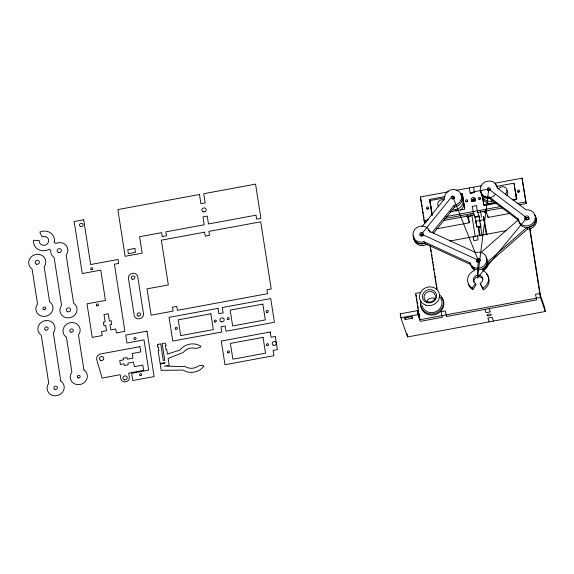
<?xml version="1.0" encoding="UTF-8"?>
<svg xmlns="http://www.w3.org/2000/svg" width="574" height="574" viewBox="0 0 574 574"><rect width="100%" height="100%" fill="white"/><g stroke="black" fill="none" stroke-linecap="round" stroke-linejoin="round"><path stroke-width="0.86" d="M473.019 191.967L488.783 189.054L526.745 217.869L477.482 277.895L478.199 260.173L452.448 195.906L421.51 234.142L478.199 260.173M477.482 277.895L488.783 189.054M475.459 283.391L476.025 285.013L472.833 289.683L472.266 288.062L475.459 283.391A4.771 4.384 -19.3 0 1 474.633 276.697A4.771 4.384 -19.3 0 1 481.873 276.747A4.771 4.384 -19.3 0 1 480.18 283.427L483.33 289.755A10.612 9.744 -19.3 0 0 486.508 274.279M422.084 226.63L444.47 198.905A8.682 7.971 -19.3 0 1 451.996 189.592A8.682 7.971 -19.3 0 1 461.561 196.143A8.682 7.971 -19.3 0 1 454.041 205.463L432.215 232.492M433.341 233.417L454.608 207.078A8.682 7.971 -19.3 0 0 460.47 193.983M480.919 252.61L518.803 219.383M483.33 289.755L482.763 288.134A10.612 9.744 -19.3 0 0 483.868 271.079L482.935 270.706L482.913 268.84A8.682 7.971 -19.3 0 0 487.663 261.895L526.875 227.498A8.682 7.971 -19.3 0 0 534.961 222.899A8.682 7.971 -19.3 0 0 534.308 214.31M482.913 268.84L483.48 270.462A8.682 7.971 -19.3 0 0 488.23 263.516L527.441 229.112A8.682 7.971 -19.3 0 0 535.664 217.087M426.389 221.973L424.638 222.303L424.071 220.681L420.376 196.982L448.366 191.809M456.237 190.353L481.543 185.682M494.752 183.242L522.046 178.191L526.308 203.512L519.262 204.81M496.718 186.363L513.952 183.178L516.421 198.977L512.108 199.774M431.985 215.236L429.524 199.436L444.986 196.573M460.456 193.718L462.178 193.402L462.744 195.024M444.57 197.858L429.919 200.57L432.107 214.611M460.872 194.851L462.572 194.536L463.397 199.802M470.178 193.194L474.44 192.412M472.883 200.886L474.583 200.577M472.244 206.439L476.492 205.578L477.31 210.837L479.548 218.106M495.728 202.801L483.767 205.011L482.124 194.478M450.03 211.899L464.639 209.194L462.178 193.402M496.84 203.167L483.954 205.549L482.311 195.017M513.17 200.154L516.607 199.515L514.146 183.716M424.071 220.681L428.333 219.892M445.869 216.649L501.088 206.446M516.937 203.519L525.741 201.89L526.308 203.512M444.685 218.594L473.622 213.248L472.23 206.36M502.537 207.903L477.877 212.459L477.31 210.837M486.113 212.308L484.413 212.624L483.954 211.325M443.573 220.524L474.189 214.87M474.856 216.771L479.111 215.989M473.055 211.627L475.042 217.316L479.304 216.527M485.862 210.988L488.115 217.431L509.597 213.463M477.03 226.264L476.965 227.117L475.659 221.263L483.875 219.684L483.609 216.498L487.003 234.917M436.735 228.789L469.389 222.755L468.427 216.613M476.843 226.83L481.105 226.048M478.587 227.433L481.141 226.967M449.829 241.037L506.455 230.576M420.706 292.467L415.598 293.414L419.702 319.747L540.385 297.44L545.3 311.488L407.583 336.938L400.867 317.759L400.25 313.813L417.291 310.663L419.357 316.568M400.867 317.759L417.908 314.609L420.268 321.361L442.274 317.3L441.09 311.725L445.352 310.943L446.536 316.511L536.69 299.85L535.506 294.283L539.768 293.493L544.683 307.535L545.3 311.488M412.369 318.226L411.802 316.604L404.706 317.917L405.273 319.539L412.369 318.226L412.125 316.647M423.942 241.733L469.948 262.856A8.682 7.971 -19.3 0 0 480.639 267.764A8.682 7.971 -19.3 0 0 486.458 257.489A8.682 7.971 -19.3 0 0 475.767 252.582L429.768 231.458A8.682 7.971 -19.3 0 0 419.077 226.551A8.682 7.971 -19.3 0 0 413.251 236.825A8.682 7.971 -19.3 0 0 423.942 241.733L424.509 243.354L470.515 264.478A8.682 7.971 -19.3 0 0 482.26 268.969A8.682 7.971 -19.3 0 0 486.113 257.238M489.4 197.047L518.164 218.873A8.682 7.971 -19.3 0 0 527.37 225.862A8.682 7.971 -19.3 0 0 535.334 216.864A8.682 7.971 -19.3 0 0 526.128 209.876L497.364 188.05A8.682 7.971 -19.3 0 0 488.158 181.061A8.682 7.971 -19.3 0 0 480.194 190.059A8.682 7.971 -19.3 0 0 489.4 197.047L489.966 198.669L518.731 220.495A8.682 7.971 -19.3 0 0 530.139 226.945A8.682 7.971 -19.3 0 0 534.437 214.626M480.18 283.427L482.763 288.134M526.875 227.498L527.441 229.112M518.164 218.873L518.731 220.495M491.488 201.165L492.284 203.433M481.737 194.844L482.533 197.112A8.682 7.971 -19.3 0 0 494.444 202.758M487.663 261.895L488.23 263.516M463.01 200.168L464.624 207.702M467.681 215.501L468.133 216.8L470.687 216.326L470.415 214.568M466.849 215.508L469.389 222.755M455.727 209.639L456.251 211.153M454.041 205.463L454.608 207.078M489.127 308.64L490.261 311.883L486.006 312.665L484.872 309.429M493.482 321.067L492.155 317.286L487.893 318.068L489.22 321.849M469.948 262.856L470.515 264.478M429.524 199.436L430.091 201.058M420.376 196.982L421.625 202.995M400.25 313.813L400.839 315.478M476.104 221.578L475.817 220.768L476.133 223.171M480.517 223.745L480.739 224.707M476.241 223.709L476.635 225.001L476.513 223.695M479.921 220.473L480.101 221.557M483.875 219.684L486.286 234.637M482.031 235.426L479.276 217.776M529.859 227.978L540.335 295.115M522.046 178.191L525.741 201.89M529.572 228.122L540.385 297.44M515.452 189.886L515.725 191.644M515.997 193.402L516.277 195.153M516.55 196.911L516.822 198.669M515.395 189.729L515.667 191.479M516.492 196.746L516.765 198.504M487.843 215.681L488.115 217.431M473.615 187.146L474.447 192.484L470.192 193.273L469.353 187.935M478.709 226.371L480.223 236.065M477.977 226.17L479.484 235.828M475.042 217.316L475.659 221.263M477.475 235.928L478.092 239.882L473.83 240.671L473.213 236.718M471.799 214.669L475.222 236.61M432.287 213.133L432.559 214.884M430.227 201.933L431.182 208.075M431.447 209.754L431.734 211.584M431.992 213.263L432.279 215.099M430.478 246.339L430.751 248.097M431.024 249.855L431.304 251.606M431.713 254.239L431.985 255.997M432.258 257.748L432.531 259.505M432.803 261.263L433.083 263.014M433.356 264.772L433.628 266.53M433.901 268.28L434.174 270.038M434.583 272.672L434.862 274.422M435.135 276.18L435.953 281.447M436.226 283.204L436.505 284.955M436.778 286.713L437.051 288.471M430.048 245.6L436.893 289.483M424.796 221.284L425.069 223.042M421.904 204.746L422.177 206.504M422.45 208.254L422.722 210.012M422.995 211.77L423.268 213.521M423.54 215.279L423.956 217.912M424.229 219.67L424.638 222.303M416.164 295.036L416.437 296.794M416.71 298.545L416.982 300.302M417.262 302.06L417.535 303.811M417.807 305.569L418.216 308.202M418.489 309.953L418.762 311.711M419.042 313.469L419.314 315.219M419.587 316.977L419.903 318.993M417.291 310.663L417.908 314.609M405.022 317.953L405.273 319.539M407.095 333.774L407.583 336.938M480.574 211.089L481.457 217.144M495.534 194.177A8.043 7.39 -19.3 0 1 486.429 197.628A8.043 7.39 -19.3 0 1 480.904 190.511M441.384 297.267A11.573 10.633 -19.3 0 1 435.479 314.523A11.573 10.633 -19.3 0 1 420.972 303.653M439.44 294.749A11.573 10.633 -19.3 0 1 441.743 308.432A11.573 10.633 -19.3 0 1 427.501 313.368A11.573 10.633 -19.3 0 1 420.864 301.185M426.704 301.565A5.74 5.266 -19.3 0 1 435.393 298.846M439.871 297.081A10.117 9.292 -19.3 0 1 436.34 311.503A10.117 9.292 -19.3 0 1 422.227 305.899M472.833 289.683A10.612 9.744 -19.3 0 1 468.327 283.671M473.995 282.308A4.771 4.384 -19.3 0 1 477.087 277.084A4.771 4.384 -19.3 0 1 482.87 279.007M474.282 270.017A8.682 7.971 -19.3 0 1 471.204 265.482M478.221 262.031A2.152 1.973 -19.3 0 1 479.764 261.457M526.186 220.05A2.152 1.973 -19.3 0 1 529.142 219.34M472.266 288.062A10.612 9.744 -19.3 0 1 473.363 271.007L474.346 270.641L474.325 268.776A8.682 7.971 -19.3 0 1 471.369 265.805M476.944 261.816A2.152 1.973 -19.3 0 1 480.244 260.108M525.267 219.426A2.152 1.973 -19.3 0 1 528.991 218.041M427.099 244.18A8.682 7.971 -19.3 0 1 418.166 244.703A8.682 7.971 -19.3 0 1 413.962 237.55M421.495 236.301A1.787 1.643 -19.3 0 1 422.808 235.921M452.161 199.027A1.449 1.327 -19.3 0 1 454.73 198.288M425.191 243.254A8.682 7.971 -19.3 0 1 413.467 235.232M420.233 235.799A1.787 1.643 -19.3 0 1 423.404 234.888M489.966 198.669A8.682 7.971 -19.3 0 1 480.761 191.68M495.527 184.771A8.682 7.971 -19.3 0 1 497.479 187.633M525.188 219.742A2.152 1.973 -19.3 0 1 529.085 218.285M487.914 190.841A1.449 1.327 -19.3 0 1 490.533 189.865M424.509 243.354A8.682 7.971 -19.3 0 1 413.474 236.388M428.527 230.117A8.682 7.971 -19.3 0 1 430.091 232.427M420.355 235.462A1.787 1.643 -19.3 0 1 423.296 234.501M477.001 261.923A1.787 1.643 -19.3 0 1 480.28 260.854M518.071 192.584A1.083 0.997 -19.3 0 1 519.779 191.809M479.096 199.537A1.083 0.997 -19.3 0 1 480.739 199.027M427.128 209.223A1.083 0.997 -19.3 0 1 428.771 208.706M466.31 201.768A1.083 0.997 -19.3 0 1 467.566 201.374M471.778 200.95A2.167 1.995 -19.3 0 1 475.602 199.752M472.804 201.546A2.095 1.93 -19.3 0 1 475.717 201.008M471.842 201.388A2.095 1.93 -19.3 0 1 475.537 199.723M466.296 201.696A1.083 0.997 -19.3 0 1 467.559 201.302M438.715 206.848A4.628 4.255 -19.3 0 1 438.608 201.632A4.628 4.255 -19.3 0 1 443.975 199.917M463.806 202.435A8.682 7.971 -19.3 0 1 460.613 210.062M452.097 211.634A8.682 7.971 -19.3 0 1 450.755 211.067M461.69 196.975A8.682 7.971 -19.3 0 1 461.388 206.209A8.682 7.971 -19.3 0 1 452.003 209.56M506.828 190.432A4.628 4.255 -19.3 0 1 506.935 195.648M498.756 188.652A4.628 4.255 -19.3 0 1 505.629 187.77A4.628 4.255 -19.3 0 1 505.314 194.227M492.951 200.771A8.682 7.971 -19.3 0 1 481.651 193.445M484.097 219.404L484.765 222.92L484.126 219.368M157.872 344.371L157.247 346.933L158.245 346.753L158.862 350.7L158.151 350.829L160.124 363.486L164.946 362.596L165.025 363.127L160.203 364.016L161.186 370.33L182.941 370.079L186.249 371.643A15.376 14.12 -19.3 0 0 201.338 368.86L203.978 366.19L202.952 365.308L198.647 365.803A10.999 10.102 -19.3 0 1 185.373 366.621L164.494 366.097L169.158 365.236L168.103 358.47L183.171 352.472A10.999 10.102 -19.3 0 1 195.949 348.475L200.161 347.399L200.864 346.201L197.556 344.63A15.376 14.12 -19.3 0 0 182.467 347.421L179.827 350.083L167.421 354.108L166.668 349.257L165.958 349.387L165.341 345.44L166.338 345.254L164.968 343.058L162.133 343.582L164.738 360.3L163.317 360.565L160.713 343.848L157.872 344.371M54.415 241.539L54.164 242.493L55.843 243.419A8.682 7.971 -19.3 0 1 66.003 245.328A8.682 7.971 -19.3 0 1 66.132 255.114L73.63 303.18A8.682 7.971 -19.3 0 1 75.373 314.351A8.682 7.971 -19.3 0 1 63.327 316.575A8.682 7.971 -19.3 0 1 61.583 305.411L54.085 257.339A8.682 7.971 -19.3 0 1 50.691 250.113L49.012 249.195L48.123 249.733A10.612 9.744 -19.3 0 1 33.522 240.262L39.269 240.614A4.771 4.384 -19.3 0 0 44.234 245.306A4.771 4.384 -19.3 0 0 48.582 239.659A4.771 4.384 -19.3 0 0 42.103 236.933L39.821 232.075A10.612 9.744 -19.3 0 1 54.415 241.539M199.479 194.493L117.849 209.582L125.139 256.313L142.173 253.163L139.604 236.71L161.61 232.642L162.227 236.596L166.489 235.806L165.872 231.853L204.208 224.771L202.974 216.872L207.236 216.089L208.462 223.982L256.026 215.193L256.643 219.146L260.905 218.357L255.566 184.132L203.741 193.703L205.176 202.923L200.922 203.713L199.479 194.493M83.682 219.785L74.168 221.542L82.283 273.547L100.737 270.132L105.458 300.41L87.004 303.825L92.242 337.39L102.179 335.553L101.562 331.607L106.534 330.689L105.709 325.422L103.937 325.752L103.385 322.193L105.157 321.871L104.009 314.495L108.264 313.705L109.419 321.081L111.191 320.751L111.743 324.31L109.971 324.633L110.789 329.899L115.761 328.981L116.379 332.934L124.895 331.356L114.42 264.219L118.682 263.43L118.065 259.484L90.663 264.549L83.682 219.785M204.653 232.169L161.351 240.169L168.333 284.926L147.037 288.866L151.141 315.191L173.147 311.122L172.53 307.176L176.792 306.387L177.409 310.34L267.563 293.68L266.946 289.727L271.208 288.944L260.732 221.801L208.914 231.379L209.532 235.326L205.27 236.115L204.653 232.169M134.861 248.42L127.765 249.733L128.375 253.686L135.478 252.373L134.861 248.42M218.048 308.324L169.072 317.372L172.767 341.071L221.751 332.016L220.94 326.828L225.195 326.039L226.005 331.227L274.437 322.279L270.741 298.588L222.31 307.535L223.143 312.873L218.888 313.662L218.048 308.324M262.842 304.105L230.181 310.139L232.649 325.939L265.303 319.905L262.842 304.105M210.873 313.791L178.22 319.826L180.681 335.625L213.334 329.591L210.873 313.791M147.009 331.169L125.713 335.108L126.947 343.008L143.981 339.858L148.709 370.137L131.668 373.279L132.802 380.526L154.097 376.587L147.009 331.169M139.948 346.674L100.902 353.893A5.066 4.649 -19.3 0 0 96.654 359.417L102.093 378.051L120.181 374.707L120.798 378.661A4.341 3.989 -19.3 0 0 125.67 381.825A4.341 3.989 -19.3 0 0 129.315 377.082L128.698 373.136L143.643 370.374L142.826 365.107L134.302 366.686L133.584 362.072L127.909 363.127L128.16 364.77L124.328 365.48L124.07 363.83L120.382 364.512L119.765 360.565L123.453 359.884L123.202 358.241L127.033 357.53L127.292 359.173L132.967 358.126L132.25 353.519L140.766 351.941L139.948 346.674M270.254 331.98L221.277 341.028L224.972 364.727L273.949 355.672L273.131 350.413L277.393 349.623L275.333 336.457L271.079 337.247L270.254 331.98M263.064 337.368L230.411 343.403L232.872 359.202L265.525 353.168L263.064 337.368M143.486 313.619L137.738 276.754A4.728 4.341 -19.3 0 0 132.429 273.31A4.728 4.341 -19.3 0 0 128.461 278.469L134.208 315.327A4.728 4.341 -19.3 0 0 139.518 318.771A4.728 4.341 -19.3 0 0 143.486 313.619M83.919 369.943L78.473 335.037A8.682 7.971 -19.3 0 0 76.729 323.865A8.682 7.971 -19.3 0 0 64.683 326.089A8.682 7.971 -19.3 0 0 66.426 337.261L71.872 372.167A8.682 7.971 -19.3 0 0 73.615 383.339A8.682 7.971 -19.3 0 0 85.662 381.107A8.682 7.971 -19.3 0 0 83.919 369.943M49.586 301.687L44.141 266.788A8.682 7.971 -19.3 0 0 42.397 255.617A8.682 7.971 -19.3 0 0 30.35 257.841A8.682 7.971 -19.3 0 0 32.094 269.012L37.54 303.919A8.682 7.971 -19.3 0 0 39.283 315.09A8.682 7.971 -19.3 0 0 51.33 312.859A8.682 7.971 -19.3 0 0 49.586 301.687M60.801 381.071L53.303 332.999A8.682 7.971 -19.3 0 0 51.56 321.827A8.682 7.971 -19.3 0 0 39.513 324.059A8.682 7.971 -19.3 0 0 41.256 335.23L48.754 383.296A8.682 7.971 -19.3 0 0 50.498 394.467A8.682 7.971 -19.3 0 0 62.544 392.243A8.682 7.971 -19.3 0 0 60.801 381.071M45.748 330.1A1.787 1.643 -19.3 0 0 48.159 328.206A1.787 1.643 -19.3 0 0 45.31 327.28A1.787 1.643 -19.3 0 0 45.748 330.1M54.989 389.337A1.787 1.643 -19.3 0 0 57.4 387.443A1.787 1.643 -19.3 0 0 54.552 386.524A1.787 1.643 -19.3 0 0 54.989 389.337M70.918 332.131A1.787 1.643 -19.3 0 0 73.329 330.237A1.787 1.643 -19.3 0 0 70.48 329.318A1.787 1.643 -19.3 0 0 70.918 332.131M78.236 377.907A1.449 1.327 -19.3 0 0 80.188 376.379A1.449 1.327 -19.3 0 0 77.877 375.633A1.449 1.327 -19.3 0 0 78.236 377.907M43.904 309.659A1.449 1.327 -19.3 0 0 45.855 308.123A1.449 1.327 -19.3 0 0 43.545 307.377A1.449 1.327 -19.3 0 0 43.904 309.659M36.456 264.205A2.152 1.973 -19.3 0 0 39.355 261.923A2.152 1.973 -19.3 0 0 35.925 260.811A2.152 1.973 -19.3 0 0 36.456 264.205M100.823 360.407A2.167 1.995 -19.3 0 0 103.751 358.104A2.167 1.995 -19.3 0 0 100.292 356.985A2.167 1.995 -19.3 0 0 100.823 360.407M124.257 379.78A2.167 1.995 -19.3 0 0 127.184 377.477A2.167 1.995 -19.3 0 0 123.726 376.357A2.167 1.995 -19.3 0 0 124.257 379.78M138.183 316.059A1.808 1.665 -19.3 0 0 140.623 314.143A1.808 1.665 -19.3 0 0 137.738 313.21A1.808 1.665 -19.3 0 0 138.183 316.059M132.436 279.201A1.808 1.665 -19.3 0 0 134.876 277.285A1.808 1.665 -19.3 0 0 131.991 276.352A1.808 1.665 -19.3 0 0 132.436 279.201M203.275 211.806A2.167 1.995 -19.3 0 0 206.209 209.503A2.167 1.995 -19.3 0 0 202.744 208.384A2.167 1.995 -19.3 0 0 203.275 211.806M91.359 269.701A1.083 0.997 -19.3 0 0 92.823 268.553A1.083 0.997 -19.3 0 0 91.094 267.993A1.083 0.997 -19.3 0 0 91.359 269.701M97.006 305.899A1.083 0.997 -19.3 0 0 98.47 304.751A1.083 0.997 -19.3 0 0 96.741 304.191A1.083 0.997 -19.3 0 0 97.006 305.899M80.611 226.565A1.808 1.665 -19.3 0 0 83.051 224.642A1.808 1.665 -19.3 0 0 80.166 223.709A1.808 1.665 -19.3 0 0 80.611 226.565M140.25 375.626A1.083 0.997 -19.3 0 0 141.713 374.47A1.083 0.997 -19.3 0 0 139.984 373.911A1.083 0.997 -19.3 0 0 140.25 375.626M134.603 339.421A1.083 0.997 -19.3 0 0 136.067 338.273A1.083 0.997 -19.3 0 0 134.338 337.713A1.083 0.997 -19.3 0 0 134.603 339.421M58.448 252.531A2.152 1.973 -19.3 0 0 61.353 250.25A2.152 1.973 -19.3 0 0 57.917 249.138A2.152 1.973 -19.3 0 0 58.448 252.531M67.689 311.768A2.152 1.973 -19.3 0 0 70.595 309.486A2.152 1.973 -19.3 0 0 67.158 308.382A2.152 1.973 -19.3 0 0 67.689 311.768M273.461 345.275A2.095 1.93 -19.3 0 0 276.295 343.051A2.095 1.93 -19.3 0 0 272.944 341.968A2.095 1.93 -19.3 0 0 273.461 345.275M267.089 345.634A1.083 0.997 -19.3 0 0 268.553 344.486A1.083 0.997 -19.3 0 0 266.824 343.926A1.083 0.997 -19.3 0 0 267.089 345.634M228.05 352.845A1.083 0.997 -19.3 0 0 229.514 351.697A1.083 0.997 -19.3 0 0 227.778 351.137A1.083 0.997 -19.3 0 0 228.05 352.845M266.867 312.371A1.083 0.997 -19.3 0 0 268.331 311.223A1.083 0.997 -19.3 0 0 266.601 310.663A1.083 0.997 -19.3 0 0 266.867 312.371M227.821 319.582A1.083 0.997 -19.3 0 0 229.284 318.434A1.083 0.997 -19.3 0 0 227.555 317.874A1.083 0.997 -19.3 0 0 227.821 319.582M175.852 329.268A1.083 0.997 -19.3 0 0 177.316 328.12A1.083 0.997 -19.3 0 0 175.587 327.56A1.083 0.997 -19.3 0 0 175.852 329.268M214.898 322.05A1.083 0.997 -19.3 0 0 216.362 320.902A1.083 0.997 -19.3 0 0 214.633 320.342A1.083 0.997 -19.3 0 0 214.898 322.05M221.241 321.756A2.167 1.995 -19.3 0 0 224.169 319.46A2.167 1.995 -19.3 0 0 220.71 318.34A2.167 1.995 -19.3 0 0 221.241 321.756M487.771 315.829A2.167 0.847 -8.9 0 0 491.208 314.803A2.167 0.847 -8.9 0 0 488.252 314.294A2.167 0.847 -8.9 0 0 487.771 315.829M427.608 301.831A5.74 5.266 -19.3 0 0 435.35 295.754A5.74 5.266 -19.3 0 0 426.202 292.79A5.74 5.266 -19.3 0 0 427.608 301.831M426.884 302.577A7.197 6.608 -19.3 0 0 436.592 294.943A7.197 6.608 -19.3 0 0 425.112 291.233A7.197 6.608 -19.3 0 0 426.884 302.577M425.808 305.138A10.117 9.292 -19.3 0 0 439.454 294.419A10.117 9.292 -19.3 0 0 423.325 289.196A10.117 9.292 -19.3 0 0 425.808 305.138M452.456 198.783A1.449 1.327 -19.3 0 0 454.443 197.298A1.449 1.327 -19.3 0 0 452.154 196.495A1.449 1.327 -19.3 0 0 452.456 198.783M525.82 219.706A2.152 1.973 -19.3 0 0 528.876 217.618A2.152 1.973 -19.3 0 0 525.554 216.276A2.152 1.973 -19.3 0 0 525.82 219.706M488.158 190.295A1.449 1.327 -19.3 0 0 490.21 188.889A1.449 1.327 -19.3 0 0 487.979 187.985A1.449 1.327 -19.3 0 0 488.158 190.295M421.094 235.771A1.787 1.643 -19.3 0 0 423.21 233.589A1.787 1.643 -19.3 0 0 420.225 233.066A1.787 1.643 -19.3 0 0 421.094 235.771M477.79 261.801A1.787 1.643 -19.3 0 0 479.9 259.62A1.787 1.643 -19.3 0 0 476.922 259.096A1.787 1.643 -19.3 0 0 477.79 261.801M518.171 191.981A1.083 0.997 -19.3 0 0 519.635 190.826A1.083 0.997 -19.3 0 0 517.906 190.267A1.083 0.997 -19.3 0 0 518.171 191.981M479.125 199.192A1.083 0.997 -19.3 0 0 480.589 198.044A1.083 0.997 -19.3 0 0 478.86 197.485A1.083 0.997 -19.3 0 0 479.125 199.192M427.164 208.879A1.083 0.997 -19.3 0 0 428.627 207.731A1.083 0.997 -19.3 0 0 426.891 207.164A1.083 0.997 -19.3 0 0 427.164 208.879M466.203 201.661A1.083 0.997 -19.3 0 0 467.666 200.513A1.083 0.997 -19.3 0 0 465.937 199.953A1.083 0.997 -19.3 0 0 466.203 201.661M472.546 201.366A2.167 1.995 -19.3 0 0 475.473 199.07A2.167 1.995 -19.3 0 0 472.015 197.951A2.167 1.995 -19.3 0 0 472.546 201.366"/></g></svg>
